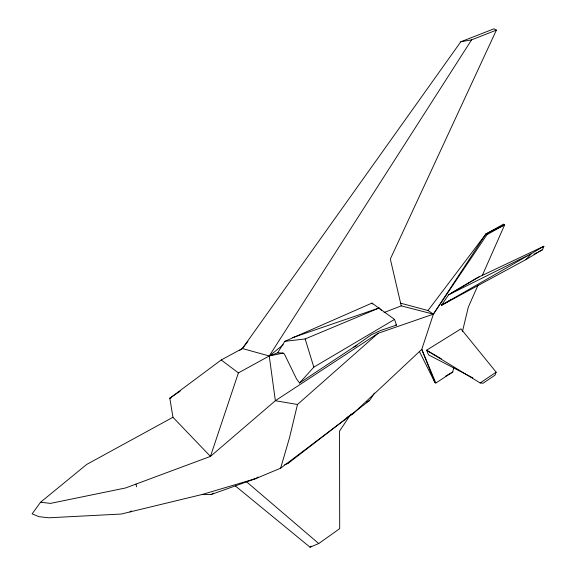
<?xml version="1.0" encoding="UTF-8"?>
<svg xmlns="http://www.w3.org/2000/svg" width="576" height="576" viewBox="0 0 576 576"><rect width="100%" height="100%" fill="white"/><g stroke="black" fill="none" stroke-linecap="round" stroke-linejoin="round"><path stroke-width="0.86" d="M400.349 303.113L428.011 310.514L485.914 233.957L503.59 224.136L504.67 224.806L487.001 234.641L433.382 314.15L378.151 333.259L297.475 404.489L289.577 437.486L280.642 468.173L255.881 478.555L211.183 494.518L202.162 494.482L121.262 514.037L48.744 517.795L38.916 516.672L32.126 513.842L40.558 502.243L86.681 464.443L172.951 417.269L169.819 398.218L221.227 359.964L242.345 348.53L247.896 341.467M419.321 351.302L434.844 382.356L435.816 383.047L452.729 372.038L453.766 367.711M462.485 331.402L468.295 307.188L478.022 285.17M277.646 352.814L284.796 341.338L371.959 303.084L394.56 319.421L396.497 325.087L380.455 330.53L371.534 334.642L353.765 347.126L299.534 383.011L296.51 378.886L284.378 353.981L283.097 353.088L277.646 352.814L269.244 355.982L238.399 372.895L210.456 456.401L125.626 487.951L50.472 503.395L40.558 502.243M496.152 372.161L495.022 375.149L483.077 383.22L480.146 382.954L426.542 350.237L460.973 328.867L496.152 372.161L480.146 382.954M479.095 276.898L448.582 294.818L441.497 305.273L526.025 259.546L542.563 249.682L543.874 246.233L477.302 277.74L451.555 292.867M482.342 275.378L504.67 224.806L485.914 233.957L433.382 314.15L421.776 349.358L354.298 412.567L280.642 468.173M239.386 350.554L242.345 348.53L460.786 41.782L494.035 28.8L496.397 30.118L390.326 259.034L401.256 305.878L433.382 314.15L428.011 310.514M172.951 417.269L210.456 456.401L275.357 400.716L269.244 355.982L471.578 39.859L496.397 30.118M284.645 464.738L287.978 463.478L369.605 400.457L374.414 393.048M350.885 414.094L339.538 431.129L339.696 528.646L318.751 543.55L310.032 547.2L235.411 485.971M299.534 383.011L313.826 367.142L394.56 319.421M526.025 259.546L531.511 253.57L543.874 246.233M129.946 511.934L131.206 510.883M242.345 348.53L269.244 355.982L283.248 344.772M310.032 547.2L311.465 546.185M180.18 391.118L169.819 398.218L171.475 397.534M202.162 494.482L255.881 478.555L258.113 477.058M346.838 417.564L354.298 412.567M378.151 333.259L275.357 400.716L297.475 404.489M211.183 494.518L213.422 493.128M441.497 305.273L450.605 299.873M445.73 376.078L452.729 372.038M441.655 305.107L531.511 253.57L448.582 294.818M366.545 402.106L369.605 400.457M533.902 254.254L537.055 252.59M538.625 251.755L542.563 249.682M353.765 347.126L356.94 345.535M284.796 341.338L305.15 338.947L379.102 308.002L381.578 310.478M384.084 312.502L401.256 305.878M292.759 337.55L379.102 308.002M269.244 355.982L283.097 353.088M460.786 41.782L471.578 39.859M286.272 463.363L287.978 463.478M254.153 478.325L255.881 478.555M426.542 350.237L441.324 358.826M395.798 324.742L396.497 325.087M472.795 377.87L428.494 354.838L426.636 350.244M485.914 233.957L487.001 234.641M221.227 359.964L238.399 372.895M246.47 481.723L318.751 543.55M371.959 303.084L372.751 304.034M435.816 383.047L421.776 349.358L434.844 382.356M305.15 338.947L313.826 367.142M136.001 484.092L136.541 486.785"/></g></svg>
